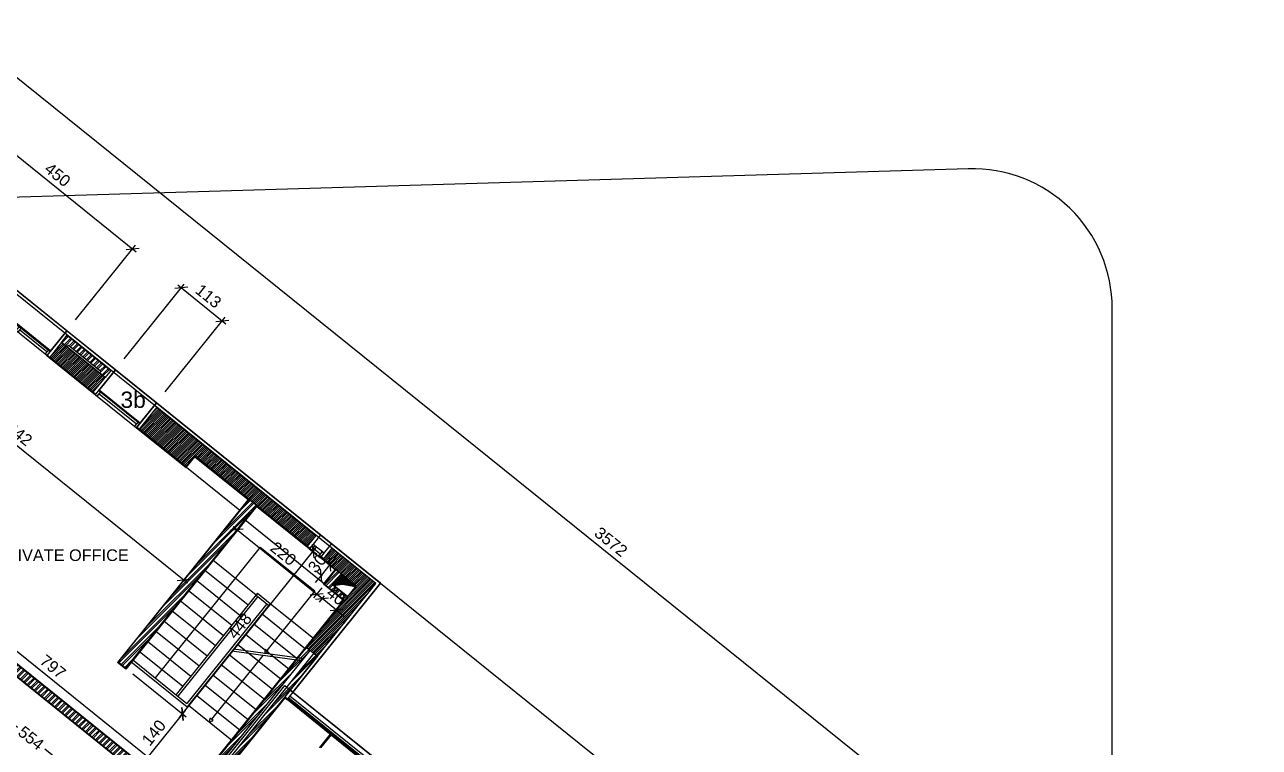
# Model space of a CAD drawing. Header units: inches. Extents: x -0.1 to 45.6, y -3.9 to 61.5.
# Drawn here: x 18.56 to 45.07, y 46 to 61.5 of the extents above; entities that cross this region are included whole.
import ezdxf
from ezdxf.enums import TextEntityAlignment as Align

# ---------------------------------------------------------------- set-up
doc = ezdxf.new("R2010")
doc.units = ezdxf.units.IN
doc.header["$MEASUREMENT"] = 0
doc.header["$PDMODE"] = 35
doc.header["$PDSIZE"] = 0.3
doc.layers.get('0').update_dxf_attribs({"linetype": 'CONTINUOUS'})
doc.layers.get('DEFPOINTS').update_dxf_attribs({"linetype": 'CONTINUOUS'})
for name, color, linetype in [('60%', 7, 'CONTINUOUS'), ('A-ALU', 9, 'CONTINUOUS'), ('A-AREAS', 6, 'CONTINUOUS'), ('A-AREAS-TXT', 6, 'CONTINUOUS'), ('A-closet', 252, 'CONTINUOUS'), ('a-dim', 3, 'CONTINUOUS'), ('A-FLOR-STRS-ARO', 1, 'CONTINUOUS'), ('A-HATCH-CONC', 8, 'CONTINUOUS'), ('A-HATCH-WALL', 8, 'CONTINUOUS'), ('A-NOMENCLATURE', 3, 'CONTINUOUS'), ('A-PLASTER', 8, 'CONTINUOUS'), ('A-PROJECTION', 9, 'CONTINUOUS'), ('a-revetement', 1, 'CONTINUOUS'), ('a-shaft', 251, 'CONTINUOUS'), ('A-STAIR', 9, 'CONTINUOUS'), ('A-WALL', 4, 'CONTINUOUS'), ('AR-PROJ1', 15, 'CONTINUOUS'), ('Parcelle$0$N-PLOT', 5, 'CONTINUOUS'), ('S-1ST$0$A-SHAFT 1ST', 8, 'CONTINUOUS'), ('S-1ST$0$A-STR 1ST', 2, 'CONTINUOUS'), ('S-1ST$0$A-STR GROUND', 2, 'CONTINUOUS'), ('S-1ST$0$Parcelle$0$N-PLOT', 5, 'CONTINUOUS'), ('S-1ST$0$S-SLAB LIMIT 1ST', 1, 'CONTINUOUS')]:
    doc.layers.add(name, color=color, linetype=linetype)
doc.styles.add('A100-STEXT', font='ARIAL.TTF', dxfattribs={"height": 0.25})
doc.dimstyles.new('A100-DIM', dxfattribs={"dimtxt": 0.25, "dimasz": 0.2, "dimexe": 0.1, "dimexo": 0.3, "dimgap": 0.1, "dimtad": 1, "dimlfac": 100, "dimrnd": 0.5, "dimdsep": 46, "dimtxsty": 'A100-STEXT', "dimblk1": 'OBLIQUE', "dimblk2": 'OBLIQUE', "dimsah": 1, "dimcen": -0.05, "dimdle": 0.1, "dimclrd": 15, "dimclre": 15, "dimclrt": 256, "dimadec": 0, "dimazin": 0, "dimtfac": 0.28, "dimtix": 1, "dimtmove": 2, "dimatfit": 3, "dimldrblk": 'OBLIQUE', "dimfxl": 0, "dimtolj": 1, "dimarcsym": 0})
pattern_1 = [(45, (-9e-11, -0.043868), (-0.022097087, 0.022097087), [])]
pattern_2 = [(45, (-2e-10, -0.04382), (-0.06629126, 0.06629126), []), (45, (0.04419, -0.04382), (-0.06629126, 0.06629126), [])]
pattern_3 = [(45, (-338376.54673, -23743.41554), (-0.066291260736, 0.066291260736), []), (45, (-338376.50254, -23743.41554), (-0.066291260736, 0.066291260736), [])]

# ---------------------------------------------------------------- blocks, each defined once
blk = doc.blocks.new('_OBLIQUE')
at = {"color": 0, "linetype": 'ByBlock'}
blk.add_line((-0.5, -0.5), (0.5, 0.5), dxfattribs=at)
blk = doc.blocks.new('*D208')
at = {"layer": 'a-dim', "color": 15, "lineweight": -2}
for p, q in [((15.844, 50.111), (22.21, 44.991)), ((15.973, 50.112), (15.984, 50.126)), ((22.193, 45.129), (22.195, 45.132))]:
    blk.add_line(p, q, dxfattribs=at)
at = {"layer": 'DEFPOINTS', "color": 0}
for p in [(15.785, 49.878), (22.132, 45.054), (22.005, 44.896)]:
    blk.add_point(p, dxfattribs=at)
at = {"layer": 'a-dim', "color": 15, "lineweight": -2, "xscale": 0.2, "yscale": 0.2, "zscale": 0.2}
for p, rotation in [((15.922, 50.048), 141.1937093628576), ((22.132, 45.054), 321.1937093628576)]:
    blk.add_blockref('_OBLIQUE', p, dxfattribs=dict(at, rotation=rotation))
at = {"layer": 'a-dim', "insert": (19.17, 47.728), "char_height": 0.25, "attachment_point": 5, "rotation": 321.1937, "style": 'A100-STEXT'}
blk.add_mtext('\\A1;797', dxfattribs=at)
blk = doc.blocks.new('*D211')
at = {"layer": 'a-dim', "color": 15, "lineweight": -2}
for p, q in [((20.886, 47.573), (22.03, 46.653)), ((21.012, 45.547), (22.015, 46.793)), ((21.138, 45.573), (20.997, 45.687))]:
    blk.add_line(p, q, dxfattribs=at)
at = {"layer": 'DEFPOINTS', "color": 0}
for p in [(20.652, 47.761), (21.952, 46.716), (21.372, 45.385)]:
    blk.add_point(p, dxfattribs=at)
at = {"layer": 'a-dim', "color": 15, "lineweight": -2, "xscale": 0.2, "yscale": 0.2, "zscale": 0.2}
for p, rotation in [((21.952, 46.716), 51.19370936546782), ((21.075, 45.625), 231.1937093654678)]:
    blk.add_blockref('_OBLIQUE', p, dxfattribs=dict(at, rotation=rotation))
at = {"layer": 'a-dim', "insert": (21.336, 46.313), "char_height": 0.25, "attachment_point": 5, "rotation": 51.1937, "style": 'A100-STEXT'}
blk.add_mtext('\\A1;140', dxfattribs=at)
blk = doc.blocks.new('*D212')
at = {"layer": 'a-dim', "color": 15, "lineweight": -2}
for p, q in [((23.771, 51.001), (24.838, 50.144)), ((21.889, 46.638), (24.822, 50.285)), ((20.886, 47.573), (22.03, 46.653))]:
    blk.add_line(p, q, dxfattribs=at)
at = {"layer": 'DEFPOINTS', "color": 0}
for p in [(23.538, 51.189), (24.76, 50.207), (20.652, 47.761)]:
    blk.add_point(p, dxfattribs=at)
at = {"layer": 'a-dim', "color": 15, "lineweight": -2, "xscale": 0.2, "yscale": 0.2, "zscale": 0.2}
for p, rotation in [((24.76, 50.207), 51.19370936546782), ((21.952, 46.716), 231.1937093654678)]:
    blk.add_blockref('_OBLIQUE', p, dxfattribs=dict(at, rotation=rotation))
at = {"layer": 'a-dim', "insert": (23.179, 48.604), "char_height": 0.25, "attachment_point": 5, "rotation": 51.1937, "style": 'A100-STEXT'}
blk.add_mtext('\\A1;448', dxfattribs=at)
blk = doc.blocks.new('*D213')
at = {"layer": 'a-dim', "color": 15, "lineweight": -2}
for p, q in [((24.947, 49.192), (24.791, 49.317)), ((24.993, 49.249), (24.884, 49.114)), ((25.259, 48.941), (24.947, 49.192)), ((25.305, 48.999), (25.196, 48.863)), ((25.259, 48.941), (25.415, 48.816))]:
    blk.add_line(p, q, dxfattribs=at)
at = {"layer": 'DEFPOINTS', "color": 0}
for p in [(25.181, 49.483), (24.947, 49.192), (25.493, 49.232)]:
    blk.add_point(p, dxfattribs=at)
at = {"layer": 'a-dim', "color": 15, "lineweight": -2, "xscale": 0.2, "yscale": 0.2, "zscale": 0.2}
for p, rotation in [((24.947, 49.192), 321.1937093705999), ((25.259, 48.941), 141.1937093705999)]:
    blk.add_blockref('_OBLIQUE', p, dxfattribs=dict(at, rotation=rotation))
at = {"layer": 'a-dim', "insert": (25.246, 49.244), "char_height": 0.25, "attachment_point": 5, "rotation": 321.1937, "style": 'A100-STEXT'}
blk.add_mtext('\\A1;40', dxfattribs=at)
blk = doc.blocks.new('*D214')
at = {"layer": 'a-dim', "color": 15, "lineweight": -2}
for p, q in [((23.35, 50.956), (23.053, 50.587)), ((24.908, 49.223), (23.038, 50.727)), ((24.939, 49.421), (24.767, 49.208))]:
    blk.add_line(p, q, dxfattribs=at)
at = {"layer": 'DEFPOINTS', "color": 0}
for p in [(23.538, 51.189), (23.116, 50.665), (25.127, 49.655)]:
    blk.add_point(p, dxfattribs=at)
at = {"layer": 'a-dim', "color": 15, "lineweight": -2, "xscale": 0.2, "yscale": 0.2, "zscale": 0.2}
for p, rotation in [((23.116, 50.665), 141.193709370601), ((24.83, 49.286), 321.193709370601)]:
    blk.add_blockref('_OBLIQUE', p, dxfattribs=dict(at, rotation=rotation))
at = {"layer": 'a-dim', "insert": (24.116, 50.153), "char_height": 0.25, "attachment_point": 5, "rotation": 321.1937, "style": 'A100-STEXT'}
blk.add_mtext('\\A1;220', dxfattribs=at)
blk = doc.blocks.new('*D215')
at = {"layer": 'a-dim', "color": 15, "lineweight": -2}
for p, q in [((25.114, 49.921), (24.926, 49.688)), ((25.135, 49.905), (25.036, 49.984)), ((25.114, 49.921), (25.24, 50.077)), ((24.926, 49.688), (24.801, 49.532)), ((24.947, 49.671), (24.848, 49.75))]:
    blk.add_line(p, q, dxfattribs=at)
at = {"layer": 'DEFPOINTS', "color": 0}
for p in [(24.926, 49.688), (25.369, 49.717), (25.181, 49.483)]:
    blk.add_point(p, dxfattribs=at)
at = {"layer": 'a-dim', "color": 15, "lineweight": -2, "xscale": 0.2, "yscale": 0.2, "zscale": 0.2}
for p, rotation in [((24.926, 49.688), 51.19370937152848), ((25.114, 49.921), 231.1937093715285)]:
    blk.add_blockref('_OBLIQUE', p, dxfattribs=dict(at, rotation=rotation))
at = {"layer": 'a-dim', "insert": (24.843, 49.947), "char_height": 0.25, "attachment_point": 5, "rotation": 51.1937, "style": 'A100-STEXT'}
blk.add_mtext('\\A1;30', dxfattribs=at)
blk = doc.blocks.new('*D216')
at = {"layer": 'a-dim', "color": 15, "lineweight": -2}
for p, q in [((15.663, 48.641), (18.408, 46.433)), ((15.726, 48.56), (15.678, 48.5)), ((20.136, 45.044), (18.994, 45.962)), ((20.052, 45.1), (19.995, 45.029))]:
    blk.add_line(p, q, dxfattribs=at)
at = {"layer": 'DEFPOINTS', "color": 0}
for p in [(15.914, 48.793), (20.24, 45.334), (20.058, 45.107)]:
    blk.add_point(p, dxfattribs=at)
at = {"layer": 'a-dim', "color": 15, "lineweight": -2, "xscale": 0.2, "yscale": 0.2, "zscale": 0.2}
for p, rotation in [((15.741, 48.578), 141.1937093405228), ((20.058, 45.107), 321.1937093405228)]:
    blk.add_blockref('_OBLIQUE', p, dxfattribs=dict(at, rotation=rotation))
at = {"layer": 'a-dim', "insert": (18.701, 46.198), "char_height": 0.25, "attachment_point": 5, "rotation": 321.1937, "style": 'A100-STEXT'}
blk.add_mtext('\\A1;554', dxfattribs=at)
blk = doc.blocks.new('A$C2B0A6759')
at = {"layer": 'A-ALU'}
for p, q in [((24.321, 47.229), (28.887, 43.556)), ((24.195, 47.073), (28.762, 43.4)), ((24.211, 47.092), (28.778, 43.42)), ((24.227, 47.112), (28.793, 43.439)), ((24.258, 47.151), (28.825, 43.478)), ((25.166, 46.357), (25.134, 46.318)), ((25.68, 45.879), (25.711, 45.918)), ((26.504, 45.268), (26.51, 45.275)), ((27.277, 44.594), (27.309, 44.633)), ((27.854, 44.194), (27.823, 44.155))]:
    blk.add_line(p, q, dxfattribs=at)
for points in [[(24.901, 46.043), (25.127, 46.324), (25.142, 46.311), (24.917, 46.031)], [(27.59, 43.881), (27.815, 44.162), (27.831, 44.149), (27.605, 43.869)]]:
    blk.add_lwpolyline(points, close=True, dxfattribs=at)
blk = doc.blocks.new('A$C27EE2B71')
at = {"layer": 'A-ALU'}
for p, q in [((15.627, 56.979), (15.729, 56.897)), ((15.731, 57.107), (15.832, 57.026)), ((15.871, 56.995), (15.952, 57.096)), ((15.596, 56.94), (15.697, 56.858)), ((16.455, 56.525), (16.537, 56.626)), ((16.494, 56.493), (16.576, 56.595)), ((16.533, 56.462), (16.615, 56.563)), ((18.419, 55.113), (18.337, 55.011)), ((18.376, 54.98), (18.458, 55.081)), ((18.497, 55.05), (18.415, 54.949)), ((19.081, 54.58), (19, 54.479)), ((19.12, 54.548), (19.039, 54.447)), ((37.152, 40.047), (37.071, 39.946)), ((37.191, 40.015), (37.11, 39.914)), ((37.776, 39.545), (37.694, 39.444)), ((37.733, 39.413), (37.815, 39.514)), ((37.854, 39.483), (37.772, 39.382)), ((39.576, 37.931), (39.658, 38.032)), ((39.615, 37.899), (39.697, 38.001)), ((39.654, 37.868), (39.736, 37.969)), ((40.239, 37.398), (40.32, 37.499)), ((40.379, 37.285), (40.278, 37.367)), ((40.276, 37.157), (40.174, 37.238))]:
    blk.add_line(p, q, dxfattribs=at)
for points in [[(19.12, 54.548), (15.812, 57.209), (15.596, 56.94)], [(15.781, 57.067), (15.678, 56.938)], [(19.039, 54.447), (15.832, 57.026), (15.697, 56.858)], [(15.832, 57.026), (15.913, 57.127)], [(16.496, 56.575), (15.912, 57.045)], [(18.378, 55.062), (16.574, 56.513)], [(19.04, 54.529), (18.456, 54.999)], [(37.152, 40.047), (40.46, 37.386), (40.244, 37.118), (40.143, 37.199)], [(37.071, 39.946), (40.278, 37.367), (40.143, 37.199)], [(37.151, 39.965), (37.735, 39.495)], [(37.813, 39.432), (39.617, 37.981)], [(39.695, 37.919), (40.279, 37.449)], [(40.278, 37.367), (40.359, 37.468)], [(40.328, 37.326), (40.225, 37.197)]]:
    blk.add_lwpolyline(points, dxfattribs=at)
blk = doc.blocks.new('A$C49374AD8')
at = {"layer": 'A-ALU'}
for p, q in [((20.083, 53.607), (20.164, 53.709)), ((20.122, 53.576), (20.203, 53.677)), ((24.755, 50.402), (24.674, 50.3)), ((24.794, 50.37), (24.713, 50.269)), ((24.755, 50.402), (24.989, 50.214)), ((24.674, 50.3), (24.908, 50.112)), ((24.753, 50.32), (24.909, 50.194)), ((24.95, 50.245), (24.869, 50.144)), ((24.989, 50.214), (24.908, 50.112))]:
    blk.add_line(p, q, dxfattribs=at)
for points in [[(20.083, 53.607), (20.963, 52.899)], [(20.163, 53.627), (20.965, 52.981)], [(20.164, 53.709), (21.045, 53.001)], [(21.006, 53.032), (20.924, 52.931)], [(21.045, 53.001), (20.963, 52.899)]]:
    blk.add_lwpolyline(points, dxfattribs=at)
blk.add_blockref('A$C27EE2B71', (0, 0), dxfattribs=at)
blk = doc.blocks.new('*D266')
at = {"layer": 'a-dim', "color": 15, "lineweight": -2}
for p, q in [((14.559, 55.559), (22.056, 49.531)), ((14.713, 55.591), (14.575, 55.419)), ((22.054, 49.688), (21.915, 49.515))]:
    blk.add_line(p, q, dxfattribs=at)
at = {"layer": 'DEFPOINTS', "color": 0}
for p in [(14.901, 55.825), (22.242, 49.922), (21.978, 49.593)]:
    blk.add_point(p, dxfattribs=at)
at = {"layer": 'a-dim', "color": 15, "lineweight": -2, "xscale": 0.2, "yscale": 0.2, "zscale": 0.2}
for p, rotation in [((14.637, 55.497), 141.1937093602917), ((21.978, 49.593), 321.1937093602917)]:
    blk.add_blockref('_OBLIQUE', p, dxfattribs=dict(at, rotation=rotation))
at = {"layer": 'a-dim', "insert": (18.45, 52.722), "char_height": 0.25, "attachment_point": 5, "rotation": 321.1937, "style": 'A100-STEXT'}
blk.add_mtext('\\A1;942', dxfattribs=at)
blk = doc.blocks.new('*D276')
at = {"layer": '60%', "color": 15, "lineweight": -2}
for p, q in [((14.103, 57.712), (17.15, 61.501)), ((17.01, 61.486), (45.002, 38.974)), ((41.94, 35.325), (44.987, 39.115))]:
    blk.add_line(p, q, dxfattribs=at)
at = {"layer": 'DEFPOINTS', "color": 0}
for p in [(13.915, 57.478), (44.924, 39.037), (41.752, 35.092)]:
    blk.add_point(p, dxfattribs=at)
at = {"layer": '60%', "color": 15, "lineweight": -2, "xscale": 0.2, "yscale": 0.2, "zscale": 0.2}
for p, rotation in [((17.088, 61.423), 141.1937093848894), ((44.924, 39.037), 321.1937093848894)]:
    blk.add_blockref('_OBLIQUE', p, dxfattribs=dict(at, rotation=rotation))
at = {"layer": '60%', "insert": (31.149, 50.408), "char_height": 0.25, "attachment_point": 5, "rotation": 321.1937, "style": 'A100-STEXT'}
blk.add_mtext('\\A1;3572', dxfattribs=at)
blk = doc.blocks.new('*D267')
at = {"layer": '60%', "color": 15, "lineweight": -2}
for p, q in [((16.149, 57.991), (17.438, 59.593)), ((17.297, 59.578), (20.959, 56.632)), ((19.656, 55.171), (20.944, 56.773))]:
    blk.add_line(p, q, dxfattribs=at)
at = {"layer": 'DEFPOINTS', "color": 0}
for p in [(15.961, 57.757), (20.882, 56.695), (19.468, 54.937)]:
    blk.add_point(p, dxfattribs=at)
at = {"layer": '60%', "color": 15, "lineweight": -2, "xscale": 0.2, "yscale": 0.2, "zscale": 0.2}
for p, rotation in [((17.375, 59.515), 141.1937093668905), ((20.882, 56.695), 321.1937093668905)]:
    blk.add_blockref('_OBLIQUE', p, dxfattribs=dict(at, rotation=rotation))
at = {"layer": '60%', "insert": (19.271, 58.282), "char_height": 0.25, "attachment_point": 5, "rotation": 321.1937, "style": 'A100-STEXT'}
blk.add_mtext('\\A1;450', dxfattribs=at)
blk = doc.blocks.new('*D268')
at = {"layer": '60%', "color": 15, "lineweight": -2}
for p, q in [((20.7, 54.331), (21.988, 55.933)), ((21.848, 55.918), (22.884, 55.084)), ((21.581, 53.623), (22.869, 55.225))]:
    blk.add_line(p, q, dxfattribs=at)
at = {"layer": 'DEFPOINTS', "color": 0}
for p in [(22.806, 55.147), (20.512, 54.097), (21.393, 53.389)]:
    blk.add_point(p, dxfattribs=at)
at = {"layer": '60%', "color": 15, "lineweight": -2, "xscale": 0.2, "yscale": 0.2, "zscale": 0.2}
for p, rotation in [((21.926, 55.855), 141.1937093785611), ((22.806, 55.147), 321.193709378561)]:
    blk.add_blockref('_OBLIQUE', p, dxfattribs=dict(at, rotation=rotation))
at = {"layer": '60%', "insert": (22.509, 55.679), "char_height": 0.25, "attachment_point": 5, "rotation": 321.1937, "style": 'A100-STEXT'}
blk.add_mtext('\\A1;113', dxfattribs=at)

msp = doc.modelspace()

# ---------------------------------------------------------------- hatches: boundary and pattern name
at = {"layer": 'A-HATCH-CONC'}
h = msp.add_hatch(dxfattribs=at)
h.set_pattern_fill('ANSI31', color=256, scale=0.25, style=0)
h.set_pattern_definition(pattern_1)
h.paths.add_polyline_path([(19.35329, 54.68285), (19.10261, 54.37115), (20.03774, 53.61912), (20.28841, 53.93083)])
h = msp.add_hatch(dxfattribs=at)
h.set_pattern_fill('ANSI31', color=256, scale=0.25, style=0)
h.set_pattern_definition(pattern_1)
h.paths.add_polyline_path([(24.81662, 50.54588), (24.58284, 50.73389), (24.39483, 50.50011), (24.62861, 50.3121)])
h.paths.add_polyline_path([(21.40342, 53.29078), (21.02741, 52.82322), (22.02487, 52.02106), (22.21288, 52.25484), (24.39483, 50.50011), (24.58284, 50.73389)])
h = msp.add_hatch(dxfattribs=at)
h.set_pattern_fill('ANSI31', color=256, scale=0.25, style=0)
h.set_pattern_definition(pattern_1)
h.paths.add_polyline_path([(26.10242, 49.51185), (25.1595, 50.27014), (24.97149, 50.03636), (25.68063, 49.46607), (25.49262, 49.23229), (24.61526, 48.14132), (24.84904, 47.95331)])
at = {"layer": 'A-HATCH-WALL'}
h = msp.add_hatch(dxfattribs=at)
h.set_pattern_fill('ANSI32', color=256, scale=0.25, style=0)
h.set_pattern_definition(pattern_2)
h.paths.add_polyline_path([(19.47863, 54.83876), (19.35329, 54.6829), (19.47018, 54.5889), (19.50151, 54.62786), (20.20286, 54.06384), (20.17152, 54.02488), (20.28841, 53.93087), (20.41375, 54.08673)])
h = msp.add_hatch(dxfattribs=at)
h.set_pattern_fill('ANSI32', color=256, scale=0.25, style=0)
h.set_pattern_definition(pattern_2)
h.paths.add_polyline_path([(23.53764, 51.18952), (23.38178, 51.31486), (20.57422, 47.82373), (20.73007, 47.69839)])
h = msp.add_hatch(dxfattribs=at)
h.set_pattern_fill('ANSI32', color=256, scale=0.25, style=0)
h.set_pattern_definition(pattern_2)
h.paths.add_polyline_path([(15.79706, 49.86897), (15.67172, 49.71312), (16.13928, 49.3371), (15.02874, 47.95618), (15.37837, 47.95618), (15.28294, 48.03292), (16.25617, 49.2431), (17.74292, 48.04745), (17.39825, 47.61885), (17.51514, 47.52485), (17.85981, 47.95345), (20.58456, 45.7622), (19.31067, 44.17816), (19.31067, 44.17816), (18.61049, 43.3075), (18.61049, 43.3075), (19.31067, 44.17816), (19.31067, 44.17816), (18.61049, 43.3075), (18.72738, 43.2135), (20.73279, 45.70716), (21.27828, 45.26848), (21.37228, 45.38537)])
h = msp.add_hatch(dxfattribs=at)
h.set_pattern_fill('ANSI32', color=256, scale=0.25, style=0)
h.set_pattern_definition(pattern_2)
h.paths.add_polyline_path([(25.36892, 49.7168), (25.25203, 49.8108), (25.00135, 49.49909), (25.42995, 49.15441), (25.49262, 49.23234), (25.18091, 49.48302)])
h = msp.add_hatch(dxfattribs=at)
h.set_pattern_fill('ANSI32', color=256, scale=0.25, style=0)
h.set_pattern_definition(pattern_3)
h.paths.add_polyline_path([(24.69318, 48.07869), (24.61526, 48.14136), (20.83632, 43.44237), (20.91425, 43.3797)])
h = msp.add_hatch(dxfattribs=at)
h.set_pattern_fill('ANSI32', color=256, scale=0.25, style=0)
h.set_pattern_definition(pattern_3)
h.paths.add_polyline_path([(21.38344, 43.644), (24.84904, 47.95336), (24.77111, 48.01603), (21.21151, 43.58978), (22.57524, 42.49307), (22.35589, 42.22033), (22.47278, 42.12632), (22.69213, 42.39907), (24.52341, 40.92635), (24.30407, 40.6536), (24.42096, 40.5596), (24.6403, 40.83234), (27.25085, 38.73293), (27.03151, 38.46019), (27.10944, 38.39752), (27.32878, 38.67027), (27.39112, 38.62013), (27.17178, 38.34739), (27.28867, 38.25338), (28.32271, 39.53918), (31.02677, 37.36456), (30.69149, 36.94766), (30.80838, 36.85365), (31.14366, 37.27056), (31.22159, 37.20789), (31.34692, 37.36375), (27.76229, 40.24652), (27.66828, 40.12963), (28.23715, 39.67214), (27.48512, 38.73702), (26.29284, 39.69586), (29.75843, 44.00521), (29.68051, 44.06788), (26.21491, 39.75852), (26.13699, 39.82119), (29.60258, 44.13055), (29.52465, 44.19322), (26.05906, 39.88386)])
h.paths.add_polyline_path([(22.35589, 42.22033), (22.26846, 42.11161), (22.38535, 42.01761), (22.47278, 42.12632)], flags=17)
at = {"layer": 'a-shaft'}
h = msp.add_hatch(dxfattribs=at)
h.set_pattern_fill('_USER,_O', color=256, scale=0.02, angle=315, pattern_type=0)
h.set_pattern_definition([(147.3874187384, (49386.14749, -335582.817003), (0.0107791152291, 0.0168466814203), [])])
h.paths.add_polyline_path([(25.66809, 49.45049), (25.37197, 49.68863), (25.1965, 49.47043), (25.38791, 49.50223)])

# ---------------------------------------------------------------- linework, layer by layer
at = {"layer": 'A-AREAS'}
for points in [[(15.39722, 57.05588), (15.60762, 56.88668), (15.81443, 57.14384), (19.11073, 54.49294), (19.46795, 54.93712), (15.96124, 57.75723), (15.39722, 57.05588)], [(17.55324, 42.10449), (18.69876, 41.18326), (19.60743, 42.31315), (19.91913, 42.06248), (21.21955, 43.67951), (24.14933, 47.32259), (24.32076, 47.18472), (26.20083, 49.52253), (21.39261, 53.3893), (21.03553, 52.94502), (20.15495, 53.65318), (20.51217, 54.09736), (19.46795, 54.93712), (19.11073, 54.49294), (15.81443, 57.14384)], [(20.15495, 53.65318), (21.03553, 52.94502), (21.39261, 53.3893), (20.51217, 54.09736), (20.15495, 53.65318)]]:
    msp.add_lwpolyline(points, dxfattribs=at)
msp.add_lwpolyline([(15.87998, 40.02385), (17.55324, 42.10449), (18.69876, 41.18326), (19.60743, 42.31315), (19.91913, 42.06248), (21.21955, 43.67951), (21.21955, 43.67951), (24.14933, 47.32259), (29.05872, 43.37445), (26.12895, 39.73137), (24.66782, 40.90641), (24.26047, 40.39988), (27.00739, 38.1908), (24.09642, 34.5711), (24.26786, 34.43323), (23.70384, 33.73188)], close=True, dxfattribs=at)
at = {"layer": 'A-closet'}
for p, q in [((22.03656, 52.01166), (23.18209, 51.09043)), ((25.00135, 49.49904), (23.28696, 50.87776))]:
    msp.add_line(p, q, dxfattribs=at)
at = {"layer": 'A-FLOR-STRS-ARO'}
for p, q in [((23.62047, 50.29516), (21.36438, 47.48979)), ((23.62047, 50.29516), (24.78937, 49.35513)), ((24.78937, 49.35513), (23.75893, 48.0738)), ((23.67584, 47.97049), (22.57402, 46.60041))]:
    msp.add_line(p, q, dxfattribs=at)
for points in [[(23.71193, 48.01536), (23.79267, 48.04667), (23.72519, 48.10094)], [(22.52702, 46.54196), (22.60777, 46.57327), (22.54028, 46.62755)]]:
    msp.add_lwpolyline(points, close=True, dxfattribs=at)
at = {"layer": 'A-PLASTER'}
for p, q in [((23.53993, 51.16838), (20.73236, 47.67725)), ((24.67376, 50.25655), (23.53993, 51.16838)), ((24.67376, 50.25655), (24.68316, 50.26824)), ((24.90754, 50.06854), (24.91694, 50.08023)), ((25.23094, 49.80846), (24.90754, 50.06854)), ((24.98026, 49.49676), (25.23094, 49.80846)), ((25.40886, 49.15208), (24.98026, 49.49676)), ((21.99341, 44.90506), (25.40886, 49.15208)), ((20.73236, 47.67725), (20.55313, 47.82139))]:
    msp.add_line(p, q, dxfattribs=at)
for points in [[(19.04807, 54.41501), (19.03866, 54.40332), (19.08152, 54.36886), (19.08152, 54.36886), (20.08289, 53.56356), (20.08289, 53.56356)], [(20.08289, 53.56356), (20.08289, 53.56356), (20.09229, 53.57525)], [(20.97286, 52.86709), (20.96346, 52.8554), (22.02716, 51.99997), (22.21517, 52.23375), (23.36069, 51.31252), (20.55313, 47.82139)], [(14.07837, 47.97113), (15.02155, 47.97113), (16.11819, 49.33477), (15.65063, 49.71078), (15.79477, 49.89001), (21.38168, 45.39701)], [(17.56264, 42.11618), (18.54062, 41.32969), (19.33651, 42.31935), (18.40142, 43.07142), (20.56347, 45.75987), (17.8621, 47.93231), (17.51742, 47.50371), (17.37716, 47.61652), (17.72183, 48.04511), (16.25846, 49.22196), (15.30403, 48.03516), (15.76551, 47.66404), (15.76551, 47.44113), (14.06337, 47.44113), (14.06337, 47.72113)], [(28.77134, 43.36816), (28.76194, 43.35647), (28.8048, 43.322), (26.05677, 39.9049), (21.40453, 43.64624), (24.15257, 47.06333), (24.19543, 47.02887), (24.20483, 47.04056)]]:
    msp.add_lwpolyline(points, dxfattribs=at)
at = {"layer": 'A-PROJECTION'}
for p, q in [((19.46795, 54.93712), (15.96124, 57.75723)), ((21.39274, 53.3892), (20.51217, 54.09736)), ((24.91504, 50.55657), (25.14882, 50.36856))]:
    msp.add_line(p, q, dxfattribs=at)
at = {"layer": 'a-revetement'}
for p, q in [((20.97286, 52.86709), (21.39274, 53.3892)), ((21.39274, 53.3892), (24.91504, 50.55657)), ((20.97286, 52.86709), (21.02741, 52.82322)), ((24.91504, 50.55657), (24.68316, 50.26824)), ((25.14882, 50.36856), (24.91694, 50.08023)), ((25.14882, 50.36856), (26.20083, 49.52253)), ((24.68316, 50.26824), (24.62861, 50.3121)), ((24.97149, 50.03636), (24.91694, 50.08023)), ((26.20083, 49.52253), (24.20483, 47.04056)), ((24.15028, 47.08442), (24.20483, 47.04056))]:
    msp.add_line(p, q, dxfattribs=at)
msp.add_lwpolyline([(20.03774, 53.61912), (20.09229, 53.57525), (20.51217, 54.09736), (19.46795, 54.93712), (19.04807, 54.41501), (19.10261, 54.37115)], dxfattribs=at)
at = {"layer": 'a-shaft'}
msp.add_lwpolyline([(25.66809, 49.45049), (25.37197, 49.68863), (25.1965, 49.47043), (25.38791, 49.50223), (25.66809, 49.45049)], dxfattribs=at)
at = {"layer": 'A-STAIR'}
for p, q in [((22.60074, 50.02446), (23.53586, 49.27243)), ((22.24979, 49.58807), (23.18491, 48.83604)), ((22.42526, 49.80627), (23.36039, 49.05424)), ((23.56093, 49.30361), (21.81246, 47.12944)), ((22.07432, 49.36988), (23.00944, 48.61785)), ((23.56093, 49.30361), (23.83367, 49.08426)), ((23.56856, 49.23331), (21.85143, 47.09811)), ((21.89884, 49.15168), (22.83397, 48.39965)), ((23.76337, 49.07663), (22.04624, 46.94144)), ((23.83367, 49.08426), (22.05387, 46.87114)), ((23.52959, 49.26464), (23.80234, 49.0453)), ((23.83367, 49.08426), (24.76879, 48.33224)), ((21.72337, 48.93348), (22.65849, 48.18146)), ((23.6582, 48.86607), (24.59332, 48.11404)), ((21.37243, 48.49709), (22.30755, 47.74507)), ((21.5479, 48.71529), (22.48302, 47.96326)), ((23.48273, 48.64787), (24.41785, 47.89585)), ((21.19695, 48.2789), (22.13208, 47.52687)), ((23.30725, 48.42968), (24.24238, 47.67765)), ((21.02148, 48.0607), (21.9566, 47.30868)), ((22.95631, 47.99329), (23.89143, 47.24126)), ((23.13178, 48.21148), (24.0669, 47.45946)), ((20.84601, 47.84251), (22.05387, 46.87114)), ((20.87734, 47.88147), (22.04624, 46.94144)), ((22.78083, 47.77509), (23.71596, 47.02306)), ((22.60536, 47.5569), (23.54048, 46.80487)), ((22.42989, 47.3387), (23.36501, 46.58667)), ((22.25441, 47.12051), (23.18954, 46.36848)), ((22.07894, 46.90231), (23.01406, 46.15028))]:
    msp.add_line(p, q, dxfattribs=at)
at = {"layer": 'A-WALL'}
for p, q in [((20.57422, 47.82368), (23.38178, 51.31481)), ((23.53764, 51.18947), (20.73007, 47.69834)), ((25.00135, 49.49904), (25.25203, 49.81075)), ((25.18091, 49.48297), (25.36892, 49.71675)), ((25.00135, 49.49904), (25.42995, 49.15437)), ((25.18091, 49.48297), (25.49262, 49.23229)), ((20.83632, 43.44232), (24.61526, 48.14132)), ((20.91425, 43.37965), (24.69318, 48.07865)), ((24.77111, 48.01598), (21.21151, 43.58973)), ((20.73007, 47.69834), (20.57422, 47.82368)), ((24.84904, 47.95331), (21.38344, 43.64395))]:
    msp.add_line(p, q, dxfattribs=at)
for points in [[(19.35329, 54.68285), (19.47863, 54.83871), (20.41375, 54.08668), (20.28841, 53.93083)], [(19.47018, 54.58885), (19.50151, 54.62781), (20.20286, 54.06379), (20.17152, 54.02483)], [(15.02874, 47.95613), (16.13928, 49.33706), (15.67172, 49.71307), (15.79706, 49.86892), (21.37228, 45.38532), (21.27828, 45.26843), (20.73279, 45.70711), (18.72738, 43.21345)], [(15.37837, 47.45613), (15.75051, 47.45613), (15.75051, 47.65686), (15.28294, 48.03287), (16.25617, 49.24305), (17.74292, 48.0474), (17.39825, 47.61881), (17.51514, 47.5248), (17.85981, 47.9534), (20.58456, 45.76215), (18.61049, 43.30746)]]:
    msp.add_lwpolyline(points, dxfattribs=at)
at = {"layer": 'AR-PROJ1'}
for p, q in [((23.62047, 50.29516), (23.62047, 50.29516)), ((24.50875, 47.85324), (23.01301, 48.06379)), ((24.51564, 47.90222), (23.04909, 48.10866))]:
    msp.add_line(p, q, dxfattribs=at)
at = {"layer": 'Parcelle$0$N-PLOT'}
msp.add_line((15.99494, 57.73012), (41.90837, 36.89051), dxfattribs=at)
msp.add_lwpolyline([(0, -0.04387), (38.90837, -0.04387, 0.41421356), (41.90837, 2.95613), (41.90837, 55.41076, 0.4229554), (38.81912, 58.40943), (0, 57.25407)], format="xyb", close=True, dxfattribs=at)
at = {"layer": 'S-1ST$0$A-SHAFT 1ST'}
msp.add_lwpolyline([(25.36892, 49.71675), (25.68063, 49.46607), (25.49262, 49.23229), (25.18091, 49.48297)], close=True, dxfattribs=at)
at = {"layer": 'S-1ST$0$A-STR 1ST'}
msp.add_lwpolyline([(24.84904, 47.95331), (26.10242, 49.51185), (25.1595, 50.27014), (24.97149, 50.03636), (25.68063, 49.46607), (24.61526, 48.14132), (24.84904, 47.95331)], dxfattribs=at)
at = {"layer": 'S-1ST$0$A-STR GROUND'}
msp.add_lwpolyline([(19.35329, 54.68285), (19.10261, 54.37115), (20.03774, 53.61912), (20.28841, 53.93083)], close=True, dxfattribs=at)
msp.add_lwpolyline([(24.81662, 50.54588), (24.62861, 50.3121), (22.21288, 52.25484), (22.02487, 52.02106), (21.02741, 52.82322), (21.40342, 53.29078), (24.81662, 50.54588)], dxfattribs=at)
at = {"layer": 'S-1ST$0$Parcelle$0$N-PLOT'}
msp.add_lwpolyline([(0, -0.04387), (38.90837, -0.04387, 0.41421356), (41.90837, 2.95613), (41.90837, 55.41076, 0.4229554), (38.81912, 58.40943), (0, 57.25407)], format="xyb", close=True, dxfattribs=at)
at = {"layer": 'S-1ST$0$S-SLAB LIMIT 1ST'}
msp.add_lwpolyline([(41.83837, 22.10613), (41.83837, 31.69613), (41.70837, 31.69613), (41.70837, 35.42803), (40.15964, 36.67352), (40.90853, 37.60475), (30.77803, 45.75171), (28.94183, 43.46845), (24.26622, 47.22859), (26.10242, 49.51185), (15.97192, 57.65881)], dxfattribs=at)

# ---------------------------------------------------------------- block references
at = {"layer": 'A-ALU'}
for name in ['A$C49374AD8', 'A$C2B0A6759']:
    msp.add_blockref(name, (0, -0.04387), dxfattribs=at)

# ---------------------------------------------------------------- texts
at = {"layer": 'A-AREAS-TXT', "style": 'A100-STEXT'}
msp.add_text('3b', height=0.35, dxfattribs=at).set_placement((20.8926, 53.28164), align=Align.CENTER)
at = {"layer": 'A-NOMENCLATURE', "style": 'A100-STEXT'}
msp.add_text('PRIVATE OFFICE', height=0.25, dxfattribs=at).set_placement((19.36119, 50.12137), align=Align.MIDDLE)

# ---------------------------------------------------------------- dimensions: what is measured, and where the dimension line sits
at = {"layer": '60%'}
for p1, p2, distance, picture, middle in [((13.91484, 57.47806), (41.751696, 35.091621), 5.062794, '*D276', (31.148783, 50.407582)), ((15.96124, 57.75723), (19.46795, 54.93712), 2.25567, '*D267', (19.27085, 58.28234)), ((20.51217, 54.09736), (21.39261, 53.3893), 2.25567, '*D268', (22.50871, 55.67856))]:
    dim = msp.add_aligned_dim(p1=p1, p2=p2, distance=distance, dimstyle='A100-DIM', dxfattribs=at)
    dim.commit()
    dim.dimension.update_dxf_attribs({"geometry": picture, "text_midpoint": middle})
at = {"layer": 'a-dim'}
for p1, p2, distance, picture, middle in [((14.90134, 55.82494), (22.24205, 49.92152), -0.42119, '*D266', (18.4504, 52.7224)), ((25.36892, 49.71675), (25.18091, 49.48297), -0.32663, '*D215', (24.84292, 49.94727)), ((25.49262, 49.23229), (25.18091, 49.48297), 0.37326, '*D213', (25.24551, 49.24415))]:
    dim = msp.add_aligned_dim(p1=p1, p2=p2, distance=distance, dimstyle='A100-DIM', dxfattribs=at)
    dim.commit()
    dim.dimension.update_dxf_attribs({"geometry": picture, "text_midpoint": middle})
for base, p1, p2, angle, picture, middle in [((24.75973, 50.20666), (20.65214, 47.76101), (23.53764, 51.18947), 231.193709, '*D212', (23.17855, 48.60376)), ((23.11571, 50.66481), (25.12669, 49.6549), (23.53764, 51.18947), 321.193709, '*D214', (24.11557, 50.15285)), ((22.13211, 45.0536), (15.78537, 49.87832), (22.00509, 44.89566), 141.193709, '*D208', (19.16961, 47.72818)), ((21.95217, 46.71553), (21.37228, 45.38532), (20.65214, 47.76101), 231.193709, '*D211', (21.33609, 46.3127))]:
    dim = msp.add_linear_dim(base=base, p1=p1, p2=p2, angle=angle, dimstyle='A100-DIM', dxfattribs=at)
    dim.commit()
    dim.dimension.update_dxf_attribs({"geometry": picture, "text_midpoint": middle})
dim = msp.add_linear_dim(base=(20.05758, 45.10687), p1=(15.91378, 48.79336), p2=(20.23988, 45.33356), angle=141.193709, dimstyle='A100-DIM', dxfattribs=at)
dim.commit()
dim.dimension.update_dxf_attribs({"geometry": '*D216', "text_midpoint": (18.70105, 46.19779), "dimtype": 160})

doc.saveas('drawing.dxf')
